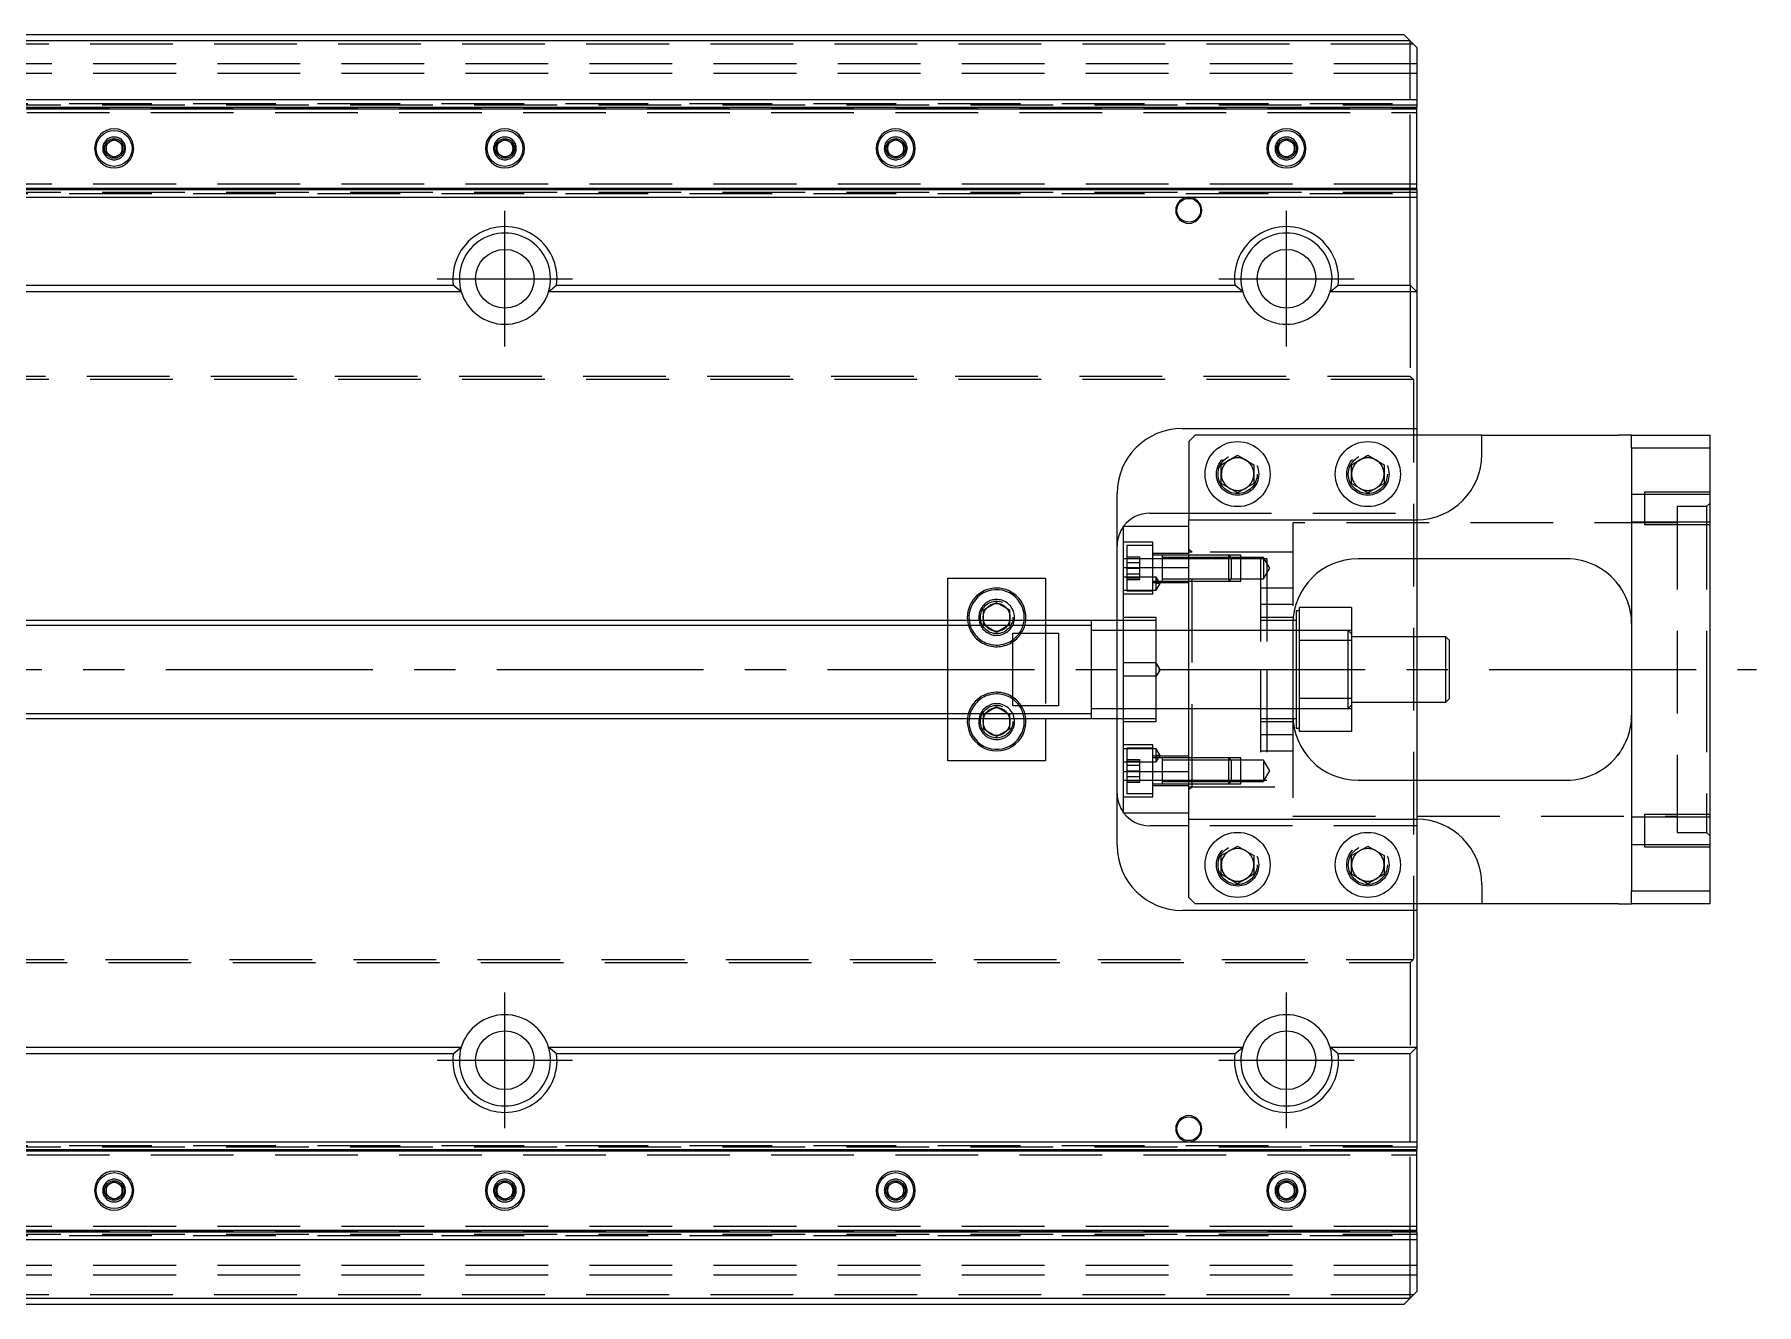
# Model space of a CAD drawing. Extents: x -31 to 893, y -336 to 113.
# Drawn here: x 427.8 to 692.2, y -97.5 to 97.5 of the extents above; entities that cross this region are included whole.
import ezdxf

# ---------------------------------------------------------------- set-up
doc = ezdxf.new("R2010")
doc.units = 0
doc.linetypes.add('CENTER', pattern=[50.8, 31.75, -6.35, 6.35, -6.35])
doc.linetypes.add('DASHED', pattern=[19.05, 12.7, -6.35])
doc.layers.get('0').update_dxf_attribs({"linetype": 'CONTINUOUS'})
doc.layers.add('CENTER', color=1, linetype='CENTER')

msp = doc.modelspace()

# ---------------------------------------------------------------- linework, layer by layer
at = {"color": 3, "linetype": 'DASHED'}
for p, q in [((639.5, 96), (380.5, 96)), ((640, 93), (0, 93)), ((640, 91.5), (0, 91.5)), ((639, 72.5), (639, 87.5)), ((0, 86.7), (640, 86.7)), ((388.5, 86.26), (640, 86.26)), ((388.5, 85.5), (640, 85.5)), ((395, 86.91), (640, 86.91)), ((438.5, 80), (438.52, 80.22)), ((498.5, 80), (498.52, 80.22)), ((558.5, 80), (558.52, 80.22)), ((618.5, 80), (618.52, 80.22)), ((640, 74.5), (388.5, 74.5)), ((0, 73.3), (640, 73.3)), ((388.5, 73.74), (640, 73.74)), ((395, 73.09), (640, 73.09)), ((639, 59), (639, 45)), ((639, 45), (1, 45)), ((639.5, 44.5), (639, 45)), ((639.5, 44.5), (0.5, 44.5)), ((639.5, 44.5), (639.5, -44.5)), ((640, 36), (640, 24)), ((609.5, 30), (609.52, 30.35)), ((629.5, 30), (629.52, 30.35)), ((675, 26.85), (673, 26.85)), ((685, 27.25), (675, 27.25)), ((675, 27.25), (675, 22.25)), ((685, 26.85), (675, 26.85)), ((605, 24), (640, 24)), ((640, 24), (640, 23)), ((684.5, 25), (680, 25)), ((680, 25), (680, -25)), ((685, 25.5), (684.5, 25)), ((684.5, 25), (684.5, 0)), ((605, 15.65), (605, 22)), ((621, 22.5), (621, 7)), ((680, 22.5), (621, 22.5)), ((640, 23), (640, 17)), ((673, 22.65), (675, 22.65)), ((675, 22.65), (685, 22.65)), ((675, 22.25), (685, 22.25)), ((599.5, 19.56), (595, 19.56)), ((599.5, 19.06), (595.5, 19.06)), ((595.5, 19.06), (595.5, 15.56)), ((599.5, 11.56), (599.5, 19.56)), ((595.5, 17), (595, 17)), ((595.5, 17.29), (597.5, 17.29)), ((595.5, 17.06), (597.5, 17.06)), ((599.5, 17), (595.5, 17)), ((595.5, 16.42), (597.5, 16.42)), ((597.5, 16.42), (597.5, 17.29)), ((597.5, 14.69), (597.5, 16.42)), ((605, 17.81), (599.5, 17.81)), ((600.9, 17.56), (599.5, 17.56)), ((600.9, 17), (599.5, 17)), ((600.9, 17.56), (600.89, 17.56)), ((600.9, 17.56), (600.9, 13.56)), ((605, 17.56), (600.9, 17.56)), ((600.9, 17.56), (600.9, 17.56)), ((600.9, 17.56), (600.9, 13.56)), ((605, 17.21), (600.9, 17.21)), ((605, 17), (600.9, 17)), ((605.5, 18), (605, 18.5)), ((605.5, 18), (605, 18)), ((611.15, 17.56), (605, 17.56)), ((611.15, 17.56), (605, 17.56)), ((611.5, 17.21), (605, 17.21)), ((616, 17), (605, 17)), ((621, 18), (605.5, 18)), ((605.5, -18), (605.5, 18)), ((611.5, 17.21), (611.15, 17.56)), ((613, 17.56), (611.15, 17.56)), ((611.15, 15.56), (611.15, 17.56)), ((613, 17.21), (611.5, 17.21)), ((611.5, 17.21), (611.5, 15.56)), ((613, 13.56), (613, 17.56)), ((616.5, 17.21), (613, 17.21)), ((617, 17), (616, 17)), ((616, 17), (616, 0)), ((617.45, 15.56), (616.5, 17.21)), ((616.5, 17.21), (616.5, 15.56)), ((617, 17), (617, 0)), ((600, 14.2), (595, 14.2)), ((595.5, 15.56), (595.5, 12.06)), ((595.5, 15.56), (597.5, 15.56)), ((595.5, 14.69), (597.5, 14.69)), ((595.5, 14.06), (597.5, 14.06)), ((595.5, 13.82), (597.5, 13.82)), ((597.5, 13.82), (597.5, 14.69)), ((599.5, 13.56), (600.9, 13.56)), ((605, 13.31), (599.5, 13.31)), ((600.6, 13.2), (600, 14.2)), ((600, 13.2), (600, 14.2)), ((600.89, 13.56), (600.9, 13.56)), ((600.9, 15.42), (600.9, 14.14)), ((600.9, 14.14), (600.9, 13.56)), ((600.9, 13.91), (605, 13.91)), ((600.9, 13.56), (605, 13.56)), ((600.9, 13.56), (600.9, 13.56)), ((605, 13.91), (611.5, 13.91)), ((605, 13.56), (611.15, 13.56)), ((605, 13.56), (611.15, 13.56)), ((611.15, 13.56), (611.15, 15.56)), ((611.15, 13.56), (611.5, 13.91)), ((611.15, 13.56), (613, 13.56)), ((611.5, 15.56), (611.5, 13.91)), ((611.5, 13.91), (613, 13.91)), ((613, 13.91), (616.5, 13.91)), ((616.5, 13.91), (617.45, 15.56)), ((616.5, 15.56), (616.5, 13.91)), ((595, 12.2), (600, 12.2)), ((599.5, 11.56), (595, 11.56)), ((595.5, 12.06), (599.5, 12.06)), ((600, 12.2), (600.6, 13.2)), ((600.6, 13.2), (600, 13.2)), ((600, 12.2), (600, 13.2)), ((617, 12.5), (616, 12.5)), ((621, 12.5), (617, 12.5)), ((671, 13), (671.24, 12.67)), ((573, 8), (573.01, 8.25)), ((600, 8), (595, 8)), ((600, 1), (600, 8)), ((621, 10), (616, 10)), ((621, 8), (616, 8)), ((568, 2.5), (568, 7.5)), ((573.5, 6.85), (573.5, 7.5)), ((575.5, 5.69), (573.5, 6.85)), ((577.5, 6.85), (575.5, 5.69)), ((577.5, 7.5), (577.5, 6.85)), ((583, 7.5), (583, -7.5)), ((595, 6), (590, 6)), ((594, 6), (594, 7.5)), ((594, -6), (594, 6)), ((600, 7.5), (595, 7.5)), ((600, 6), (595, 6)), ((605, 6), (600, 6)), ((616, 6), (605, 6)), ((621, 7.5), (616, 7.5)), ((621, 6), (616, 6)), ((621.01, 7.5), (621, 7.5)), ((621.5, 6), (621, 6)), ((622, 6), (621.5, 6)), ((629.5, 6), (622, 6)), ((630, 5.5), (629.5, 6)), ((629.5, -6), (629.5, 6)), ((630, 6), (629.5, 6)), ((640, 5), (640, -5)), ((568, -2.5), (568, 2.5)), ((600, 1), (595, 1)), ((600.6, 0), (600, 1)), ((600, -1), (600, 1)), ((600.6, 0), (600, -1)), ((616, 0), (616, -17)), ((617, 0), (617, -17)), ((684.5, 0), (684.5, -25)), ((568, -7.5), (568, -2.5)), ((600, -1), (595, -1)), ((600, -8), (600, -1)), ((573, -8), (573.01, -7.75)), ((573.5, -6.85), (575.5, -5.69)), ((573.5, -7.5), (573.5, -6.85)), ((575.5, -5.69), (577.5, -6.85)), ((577.5, -6.85), (577.5, -7.5)), ((590, -6), (595, -6)), ((594, -7.5), (594, -6)), ((595, -6), (600, -6)), ((595, -7.5), (600, -7.5)), ((600, -6), (605, -6)), ((605, -6), (616, -6)), ((616, -6), (621, -6)), ((616, -7.5), (621, -7.5)), ((621, -6), (621.5, -6)), ((621, -7), (621, -22.5)), ((621, -7.5), (621.01, -7.5)), ((621.5, -6), (622, -6)), ((622, -6), (629.5, -6)), ((629.5, -6), (630, -5.5)), ((629.5, -6), (630, -6)), ((595, -8), (600, -8)), ((616, -8), (621, -8)), ((616, -10), (621, -10)), ((599.5, -11.56), (595, -11.56)), ((600, -12.2), (595, -12.2)), ((599.5, -12.06), (595.5, -12.06)), ((595.5, -12.06), (595.5, -19.06)), ((599.5, -15.56), (599.5, -11.56)), ((600.6, -13.2), (600, -12.2)), ((600, -13.2), (600, -12.2)), ((600.6, -13.2), (600, -13.2)), ((600, -14.2), (600.6, -13.2)), ((600, -14.2), (600, -13.2)), ((600.6, -13.2), (600, -13.2)), ((616, -12.5), (617, -12.5)), ((617, -12.5), (621, -12.5)), ((671.13, -12.82), (670.87, -13.17)), ((595, -14.2), (600, -14.2)), ((595.5, -13.82), (597.5, -13.82)), ((595.5, -14.06), (597.5, -14.06)), ((595.5, -14.69), (597.5, -14.69)), ((595.5, -15.56), (597.5, -15.56)), ((597.5, -14.06), (597.5, -13.82)), ((597.5, -15.56), (597.5, -14.06)), ((597.5, -17.06), (597.5, -15.56)), ((605, -13.31), (599.5, -13.31)), ((600.9, -13.56), (599.5, -13.56)), ((599.5, -19.56), (599.5, -15.56)), ((600.9, -13.56), (600.89, -13.56)), ((600.9, -13.56), (600.9, -17.56)), ((605, -13.56), (600.9, -13.56)), ((600.9, -13.56), (600.9, -13.56)), ((605, -13.91), (600.9, -13.91)), ((611.15, -13.56), (605, -13.56)), ((611.15, -13.56), (605, -13.56)), ((611.5, -13.91), (605, -13.91)), ((605, -22), (605, -15.65)), ((611.5, -13.91), (611.15, -13.56)), ((613, -13.56), (611.15, -13.56)), ((611.15, -17.56), (611.15, -13.56)), ((613, -13.91), (611.5, -13.91)), ((611.5, -13.91), (611.5, -17.21)), ((613, -17.56), (613, -13.56)), ((616.5, -13.91), (613, -13.91)), ((617.45, -15.56), (616.5, -13.91)), ((616.5, -13.91), (616.5, -17.21)), ((616.5, -17.21), (617.45, -15.56)), ((595, -17), (595.5, -17)), ((595.5, -16.42), (597.5, -16.42)), ((595.5, -17), (599.5, -17)), ((595.5, -17.06), (597.5, -17.06)), ((595.5, -17.29), (597.5, -17.29)), ((597.5, -17.29), (597.5, -17.06)), ((599.5, -17), (600.9, -17)), ((599.5, -17.56), (600.9, -17.56)), ((599.5, -17.81), (605, -17.81)), ((600.89, -17.56), (600.9, -17.56)), ((600.9, -17), (605, -17)), ((600.9, -17.21), (605, -17.21)), ((600.9, -17.56), (605, -17.56)), ((600.9, -17.56), (600.9, -17.56)), ((605, -17), (616, -17)), ((605, -17.21), (611.5, -17.21)), ((605, -17.56), (611.15, -17.56)), ((605, -17.56), (611.15, -17.56)), ((605, -18.5), (605.5, -18)), ((605, -18), (605.5, -18)), ((605.5, -18), (621, -18)), ((611.15, -17.56), (611.5, -17.21)), ((611.15, -17.56), (613, -17.56)), ((611.5, -17.21), (613, -17.21)), ((613, -17.21), (616.5, -17.21)), ((616, -17), (617, -17)), ((640, -17), (640, -23)), ((595, -19.56), (599.5, -19.56)), ((595.5, -19.06), (599.5, -19.06)), ((621, -22.5), (680, -22.5)), ((640, -23), (640, -24)), ((675, -22.65), (673, -22.65)), ((685, -22.25), (675, -22.25)), ((675, -22.25), (675, -27.25)), ((685, -22.65), (675, -22.65)), ((640, -24), (605, -24)), ((640, -24), (640, -36)), ((680, -25), (684.5, -25)), ((684.5, -25), (685, -25.5)), ((673, -26.85), (675, -26.85)), ((675, -26.85), (685, -26.85)), ((675, -27.25), (685, -27.25)), ((609.5, -30), (609.51, -29.71)), ((629.5, -30), (629.51, -29.71)), ((0.5, -44.5), (639.5, -44.5)), ((639, -45), (639.5, -44.5)), ((1, -45), (639, -45)), ((639, -45), (639, -59)), ((0, -73.3), (640, -73.3)), ((388.5, -73.74), (640, -73.74)), ((395, -73.09), (640, -73.09)), ((639, -87.5), (639, -72.5)), ((388.5, -74.5), (640, -74.5)), ((438.5, -80), (438.52, -79.75)), ((498.5, -80), (498.52, -79.75)), ((558.5, -80), (558.52, -79.75)), ((618.5, -80), (618.52, -79.78)), ((0, -86.7), (640, -86.7)), ((640, -85.5), (388.5, -85.5)), ((388.5, -86.26), (640, -86.26)), ((395, -86.91), (640, -86.91)), ((640, -91.5), (0, -91.5)), ((640, -93), (0, -93)), ((639.5, -96), (380.5, -96))]:
    msp.add_line(p, q, dxfattribs=at)
at = {"color": 7, "linetype": 'CONTINUOUS'}
for p, q in [((395, 97.5), (638, 97.5)), ((639, 96.5), (395, 96.5)), ((639, 96.5), (638, 97.5)), ((640, 95.5), (639, 96.5)), ((639, 87.5), (639, 96.5)), ((640, 95.5), (640, 87.5)), ((395, 87.5), (640, 87.5)), ((640, 87.5), (640, 86.32)), ((395, 86.32), (640, 86.32)), ((395, 86.1), (640, 86.1)), ((640, 86.1), (640, 86.32)), ((640, 73.9), (640, 86.1)), ((438.75, 80.72), (440, 81.44)), ((438.75, 79.28), (438.75, 80.72)), ((440, 81.44), (441.25, 80.72)), ((441.25, 80.72), (441.25, 79.28)), ((498.75, 80.72), (500, 81.44)), ((498.75, 79.28), (498.75, 80.72)), ((500, 81.44), (501.25, 80.72)), ((501.25, 80.72), (501.25, 79.28)), ((558.75, 80.72), (560, 81.44)), ((558.75, 79.28), (558.75, 80.72)), ((560, 81.44), (561.25, 80.72)), ((561.25, 80.72), (561.25, 79.28)), ((618.75, 80.72), (620, 81.44)), ((618.75, 79.28), (618.75, 80.72)), ((620, 81.44), (621.25, 80.72)), ((621.25, 80.72), (621.25, 79.28)), ((440, 78.56), (438.75, 79.28)), ((441.25, 79.28), (440, 78.56)), ((500, 78.56), (498.75, 79.28)), ((501.25, 79.28), (500, 78.56)), ((560, 78.56), (558.75, 79.28)), ((561.25, 79.28), (560, 78.56)), ((620, 78.56), (618.75, 79.28)), ((621.25, 79.28), (620, 78.56)), ((395, 73.9), (640, 73.9)), ((395, 73.68), (640, 73.68)), ((395, 72.5), (640, 72.5)), ((639, 59), (639, 72.5)), ((640, 73.68), (640, 73.9)), ((640, 73.68), (640, 72.5)), ((640, 72.5), (640, 58)), ((395, 59), (492.06, 59)), ((493.29, 58), (492.06, 59)), ((506.71, 58), (507.94, 59)), ((507.94, 59), (612.06, 59)), ((613.29, 58), (612.06, 59)), ((626.71, 58), (627.94, 59)), ((627.94, 59), (639, 59)), ((639, 59), (640, 58)), ((493.29, 58), (395, 58)), ((613.29, 58), (506.71, 58)), ((640, 58), (626.71, 58)), ((640, 58), (640, 37)), ((604, 37), (640, 37)), ((606, 36), (605, 35)), ((605, 35), (605, 23)), ((650, 36), (606, 36)), ((640, 37), (640, 36)), ((650, 36), (671, 36)), ((650, 33), (650, 36)), ((673, 36), (671, 36)), ((673, 34), (673, 36)), ((673, 36), (685, 36)), ((685, 36), (685, 34)), ((610, 31.44), (612.5, 32.89)), ((612.5, 32.89), (615, 31.44)), ((630, 31.44), (632.5, 32.89)), ((632.5, 32.89), (635, 31.44)), ((673, 34), (673, -34)), ((685, 34), (673, 34)), ((685, 34), (685, -34)), ((610, 28.56), (610, 31.44)), ((615, 31.44), (615, 28.56)), ((630, 28.56), (630, 31.44)), ((635, 31.44), (635, 28.56)), ((594, 7.5), (594, 27)), ((612.5, 27.11), (610, 28.56)), ((615, 28.56), (612.5, 27.11)), ((632.5, 27.11), (630, 28.56)), ((635, 28.56), (632.5, 27.11)), ((599, 24), (605, 24)), ((595, 22), (605, 22)), ((595, 15.65), (595, 22)), ((605, 15.65), (605, 23)), ((605, 23), (640, 23)), ((600.9, 17.56), (600.9, 16.97)), ((600.9, 16.97), (600.9, 15.7)), ((663, 17), (631, 17)), ((640, 17), (640, 5)), ((568, 7.5), (568, 14)), ((568, 14), (583, 14)), ((583, 14), (583, 7.5)), ((595, -15.65), (595, 15.65)), ((595, 15.65), (605, 15.65)), ((600.9, 15.7), (600.9, 15.42)), ((605, -15.65), (605, 15.65)), ((605, -15.65), (605, 15.65)), ((671.15, 12.79), (671, 13)), ((671.3, 12.57), (671.15, 12.79)), ((671.45, 12.35), (671.3, 12.57)), ((671.59, 12.13), (671.45, 12.35)), ((671.72, 11.89), (671.59, 12.13)), ((671.85, 11.66), (671.72, 11.89)), ((671.97, 11.42), (671.85, 11.66)), ((672.13, 11.08), (671.97, 11.42)), ((672.28, 10.74), (672.13, 11.08)), ((672.41, 10.39), (672.28, 10.74)), ((573.5, 9.15), (575.5, 10.31)), ((573.5, 7.5), (573.5, 9.15)), ((575.5, 10.31), (577.5, 9.15)), ((577.5, 9.15), (577.5, 7.5)), ((621.75, 9), (621.5, 9)), ((621.5, 9), (621.5, 0)), ((630, 9.5), (622, 9.5)), ((622, 4.47), (622, 9.5)), ((630, 9.5), (630, 4.47)), ((672.52, 10.05), (672.41, 10.39)), ((672.63, 9.7), (672.52, 10.05)), ((672.72, 9.36), (672.63, 9.7)), ((672.8, 9.01), (672.72, 9.36)), ((672.86, 8.67), (672.8, 9.01)), ((672.92, 8.25), (672.86, 8.67)), ((672.96, 7.84), (672.92, 8.25)), ((590, 7.5), (395, 7.5)), ((578, -5.59), (578, 5.59)), ((578, 5.59), (585, 5.59)), ((585, 5.59), (585, -5.59)), ((595, 7.5), (590, 7.5)), ((590, 7.5), (590, -7.5)), ((590, 7.5), (590, -7.5)), ((621, 7), (621, -7)), ((621.5, 7.5), (621.01, 7.5)), ((672.99, 7.43), (672.96, 7.84)), ((673, 7.02), (672.99, 7.43)), ((673, 7), (673, 7.02)), ((630, 4.47), (622, 4.47)), ((622, -4.47), (622, 4.47)), ((644.5, 5), (630, 5)), ((630, 4.47), (630, -4.47)), ((645, 4.5), (644.5, 5)), ((644.5, -5), (644.5, 5)), ((645, 4.5), (645, -4.5)), ((621.5, 0), (621.5, -9)), ((630, -4.47), (622, -4.47)), ((622, -9.5), (622, -4.47)), ((630, -4.47), (630, -9.5)), ((630, -5), (644.5, -5)), ((640, -5), (640, -17)), ((644.5, -5), (645, -4.5)), ((395, -7.5), (590, -7.5)), ((568, -14), (568, -7.5)), ((573.5, -9.15), (573.5, -7.5)), ((577.5, -7.5), (577.5, -9.15)), ((585, -5.59), (578, -5.59)), ((583, -7.5), (583, -14)), ((590, -7.5), (595, -7.5)), ((594, -27), (594, -7.5)), ((621.01, -7.5), (621.5, -7.5)), ((672.96, -7.95), (672.98, -7.64)), ((672.98, -7.64), (672.99, -7.33)), ((672.99, -7.33), (673, -7.02)), ((673, -7.02), (673, -7)), ((575.5, -10.31), (573.5, -9.15)), ((577.5, -9.15), (575.5, -10.31)), ((621.5, -9), (621.75, -9)), ((630, -9.5), (622, -9.5)), ((672.27, -10.75), (672.4, -10.41)), ((672.4, -10.41), (672.52, -10.07)), ((672.52, -10.07), (672.62, -9.72)), ((672.62, -9.72), (672.71, -9.37)), ((672.71, -9.37), (672.79, -9.02)), ((672.79, -9.02), (672.86, -8.67)), ((672.86, -8.67), (672.92, -8.26)), ((672.92, -8.26), (672.96, -7.95)), ((671, -13), (671.09, -12.88)), ((671.09, -12.88), (671.22, -12.69)), ((671.22, -12.69), (671.35, -12.5)), ((671.35, -12.5), (671.44, -12.37)), ((671.44, -12.37), (671.52, -12.23)), ((671.52, -12.23), (671.69, -11.95)), ((671.69, -11.95), (671.83, -11.69)), ((671.83, -11.69), (671.97, -11.42)), ((671.97, -11.42), (672.13, -11.09)), ((672.13, -11.09), (672.27, -10.75)), ((583, -14), (568, -14)), ((595, -22), (595, -15.65)), ((595, -15.65), (605, -15.65)), ((605, -23), (605, -15.65)), ((631, -17), (663, -17)), ((595, -22), (605, -22)), ((605, -35), (605, -23)), ((605, -23), (640, -23)), ((605, -24), (599, -24)), ((610, -28.56), (612.5, -27.11)), ((610, -31.44), (610, -28.56)), ((612.5, -27.11), (615, -28.56)), ((615, -28.56), (615, -31.44)), ((630, -28.56), (632.5, -27.11)), ((630, -31.44), (630, -28.56)), ((632.5, -27.11), (635, -28.56)), ((635, -28.56), (635, -31.44)), ((612.5, -32.89), (610, -31.44)), ((615, -31.44), (612.5, -32.89)), ((632.5, -32.89), (630, -31.44)), ((635, -31.44), (632.5, -32.89)), ((650, -33), (650, -36)), ((673, -36), (673, -34)), ((673, -34), (685, -34)), ((685, -34), (685, -36)), ((640, -37), (604, -37)), ((605, -35), (606, -36)), ((650, -36), (606, -36)), ((640, -36), (640, -37)), ((640, -37), (640, -58)), ((671, -36), (650, -36)), ((671, -36), (673, -36)), ((685, -36), (673, -36)), ((395, -58), (493.29, -58)), ((492.06, -59), (493.29, -58)), ((506.71, -58), (613.29, -58)), ((507.94, -59), (506.71, -58)), ((612.06, -59), (613.29, -58)), ((626.71, -58), (640, -58)), ((627.94, -59), (626.71, -58)), ((640, -58), (639, -59)), ((640, -58), (640, -72.5)), ((492.06, -59), (395, -59)), ((612.06, -59), (507.94, -59)), ((639, -59), (627.94, -59)), ((639, -72.5), (639, -59)), ((395, -72.5), (640, -72.5)), ((395, -73.68), (640, -73.68)), ((395, -73.9), (640, -73.9)), ((640, -72.5), (640, -73.68)), ((640, -73.9), (640, -73.68)), ((640, -86.1), (640, -73.9)), ((438.75, -79.28), (440, -78.56)), ((438.75, -80.72), (438.75, -79.28)), ((440, -78.56), (441.25, -79.28)), ((441.25, -79.28), (441.25, -80.72)), ((498.75, -79.28), (500, -78.56)), ((498.75, -80.72), (498.75, -79.28)), ((500, -78.56), (501.25, -79.28)), ((501.25, -79.28), (501.25, -80.72)), ((558.75, -79.28), (560, -78.56)), ((558.75, -80.72), (558.75, -79.28)), ((560, -78.56), (561.25, -79.28)), ((561.25, -79.28), (561.25, -80.72)), ((618.75, -79.28), (620, -78.56)), ((618.75, -80.72), (618.75, -79.28)), ((620, -78.56), (621.25, -79.28)), ((621.25, -79.28), (621.25, -80.72)), ((440, -81.44), (438.75, -80.72)), ((441.25, -80.72), (440, -81.44)), ((500, -81.44), (498.75, -80.72)), ((501.25, -80.72), (500, -81.44)), ((560, -81.44), (558.75, -80.72)), ((561.25, -80.72), (560, -81.44)), ((620, -81.44), (618.75, -80.72)), ((621.25, -80.72), (620, -81.44)), ((395, -86.1), (640, -86.1)), ((395, -86.32), (640, -86.32)), ((640, -86.32), (640, -86.1)), ((640, -86.32), (640, -87.5)), ((395, -87.5), (640, -87.5)), ((639, -96.5), (639, -87.5)), ((640, -87.5), (640, -95.5)), ((395, -96.5), (639, -96.5)), ((638, -97.5), (395, -97.5)), ((638, -97.5), (639, -96.5)), ((639, -96.5), (640, -95.5))]:
    msp.add_line(p, q, dxfattribs=at)
at = {"color": 3, "linetype": 'CONTINUOUS'}
for p, q in [((590, 6.75), (395, 6.75)), ((395, -6.75), (590, -6.75))]:
    msp.add_line(p, q, dxfattribs=at)
at = {"color": 7, "linetype": 'CONTINUOUS'}
for centre, radius in [((440, 80), 2.75), ((500, 80), 2.75), ((560, 80), 2.75), ((620, 80), 2.75), ((500, 60), 4.5), ((620, 60), 4.5), ((612.5, 30), 5), ((632.5, 30), 5), ((612.5, -30), 5), ((632.5, -30), 5), ((500, -60), 4.5), ((620, -60), 4.5), ((440, -80), 2.75), ((500, -80), 2.75), ((560, -80), 2.75), ((620, -80), 2.75)]:
    msp.add_circle(centre, radius, dxfattribs=at)
at = {"color": 3, "linetype": 'DASHED'}
for centre, radius in [((440, 80), 1.5), ((500, 80), 1.5), ((560, 80), 1.5), ((620, 80), 1.5), ((612.5, 30), 3.25), ((612.5, 30), 3), ((632.5, 30), 3.25), ((632.5, 30), 3), ((575.5, 8), 2.5), ((575.5, -8), 2.5), ((612.5, -30), 3.25), ((612.5, -30), 3), ((632.5, -30), 3.25), ((632.5, -30), 3), ((440, -80), 1.5), ((500, -80), 1.5), ((560, -80), 1.5), ((620, -80), 1.5)]:
    msp.add_circle(centre, radius, dxfattribs=at)
at = {"color": 3, "linetype": 'CONTINUOUS'}
for centre in [(605, 70.5), (605, -70.5)]:
    msp.add_circle(centre, 1.83, dxfattribs=at)
at = {"color": 7, "linetype": 'CONTINUOUS'}
for centre, radius, start, end in [((440, 80), 3, 0, 180), ((500, 80), 3, 0, 180), ((560, 80), 3, 0, 180), ((620, 80), 3, 0, 180), ((440, 80), 3, 180, 0), ((500, 80), 3, 180, 0), ((560, 80), 3, 180, 0), ((620, 80), 3, 180, 0), ((605, 70.5), 2, 180, 90), ((605, 70.5), 2, 90, 180), ((500, 60), 8, 352.8192, 187.1808), ((500, 60), 7, 343.3985, 196.6015), ((620, 60), 8, 352.8192, 187.1808), ((620, 60), 7, 343.3985, 196.6015), ((500, 60), 7, 196.6015, 343.3985), ((620, 60), 7, 196.6015, 343.3985), ((604, 27), 10, 90, 180), ((640, 33), 10, 270, 0), ((599, 19), 5, 90, 143.1301), ((599, 19), 5, 143.1301, 180), ((631, 7), 10, 90, 180), ((663, 7), 10, 36.8699, 90), ((575.5, 8), 4.5, 90, 186.3794), ((575.5, 8), 4.25, 0, 186.7563), ((575.5, 8), 4.5, 353.6206, 90), ((575.5, 8), 4.25, 353.2437, 0), ((621.75, 9.25), 0.25, 270, 0), ((575.5, -8), 4.5, 173.6206, 6.3794), ((575.5, -8), 4.25, 173.2437, 0), ((575.5, -8), 4.25, 0, 6.7563), ((631, -7), 10, 180, 270), ((621.75, -9.25), 0.25, 0, 90), ((663, -7), 10, 270, 323.1301), ((599, -19), 5, 180, 216.8699), ((599, -19), 5, 216.8699, 270), ((640, -33), 10, 0, 90), ((604, -27), 10, 180, 270), ((500, -60), 7, 16.6015, 163.3985), ((620, -60), 7, 16.6015, 163.3985), ((500, -60), 7, 163.3985, 16.6015), ((620, -60), 7, 163.3985, 16.6015), ((500, -60), 8, 172.8192, 7.1808), ((620, -60), 8, 172.8192, 7.1808), ((605, -70.5), 2, 270, 180), ((605, -70.5), 2, 180, 270), ((440, -80), 3, 0, 180), ((500, -80), 3, 0, 180), ((560, -80), 3, 0, 180), ((620, -80), 3, 0, 180), ((440, -80), 3, 180, 0), ((500, -80), 3, 180, 0), ((560, -80), 3, 180, 0), ((620, -80), 3, 180, 0)]:
    msp.add_arc(centre, radius, start, end, dxfattribs=at)
at = {"color": 3, "linetype": 'DASHED'}
for centre, radius, start, end in [((440, 80), 1.75, 0, 180), ((440, 80), 1.75, 180, 0), ((440, 80), 1.25, 120, 180), ((440, 80), 1.25, 180, 240), ((440, 80), 1.25, 60, 120), ((440, 80), 1.25, 0, 60), ((440, 80), 1.25, 300, 0), ((500, 80), 1.75, 0, 180), ((500, 80), 1.75, 180, 0), ((500, 80), 1.25, 120, 180), ((500, 80), 1.25, 180, 240), ((500, 80), 1.25, 60, 120), ((500, 80), 1.25, 0, 60), ((500, 80), 1.25, 300, 0), ((560, 80), 1.75, 0, 180), ((560, 80), 1.75, 180, 0), ((560, 80), 1.25, 120, 180), ((560, 80), 1.25, 180, 240), ((560, 80), 1.25, 60, 120), ((560, 80), 1.25, 0, 60), ((560, 80), 1.25, 300, 0), ((620, 80), 1.75, 0, 180), ((620, 80), 1.75, 180, 0), ((620, 80), 1.25, 120, 180), ((620, 80), 1.25, 180, 240), ((620, 80), 1.25, 60, 120), ((620, 80), 1.25, 0, 60), ((620, 80), 1.25, 300, 0), ((440, 80), 1.25, 240, 300), ((500, 80), 1.25, 240, 300), ((560, 80), 1.25, 240, 300), ((620, 80), 1.25, 240, 300), ((612.5, 30), 2.5, 120, 180), ((612.5, 30), 2.5, 60, 120), ((612.5, 30), 2.5, 0, 60), ((632.5, 30), 2.5, 120, 180), ((632.5, 30), 2.5, 60, 120), ((632.5, 30), 2.5, 0, 60), ((612.5, 30), 2.5, 180, 240), ((612.5, 30), 2.5, 300, 0), ((632.5, 30), 2.5, 180, 240), ((632.5, 30), 2.5, 300, 0), ((612.5, 30), 2.5, 240, 300), ((632.5, 30), 2.5, 240, 300), ((575.5, 8), 2.75, 349.5243, 190.4757), ((575.5, 8), 2.1, 162.2472, 180), ((575.5, 8), 2.1, 180, 193.7741), ((575.5, 8), 2.1, 137.7528, 162.2472), ((575.5, 8), 2.1, 102.2472, 137.7528), ((575.5, 8), 2.1, 77.7528, 102.2472), ((575.5, 8), 2.1, 42.2472, 77.7528), ((575.5, 8), 2.1, 17.7528, 42.2472), ((575.5, 8), 2.1, 346.2259, 17.7528), ((575.5, 8), 4.5, 186.3794, 303.749), ((575.5, 8), 4.25, 186.7563, 306.0319), ((575.5, 8), 2.75, 190.4757, 270), ((575.5, 8), 2.1, 193.7741, 197.7528), ((575.5, 8), 2.1, 197.7528, 222.2472), ((575.5, 8), 2.1, 222.2472, 257.7528), ((575.5, 8), 2.1, 257.7528, 282.2472), ((575.5, 8), 2.75, 270, 349.5243), ((575.5, 8), 2.1, 282.2472, 317.7528), ((575.5, 8), 2.1, 317.7528, 342.2472), ((575.5, 8), 2.1, 342.2472, 346.2259), ((575.5, 8), 4.5, 303.749, 353.6206), ((575.5, 8), 4.25, 306.0319, 353.2437), ((575.5, -8), 4.5, 90, 173.6206), ((575.5, -8), 4.25, 53.9681, 173.2437), ((575.5, -8), 2.75, 10.4757, 169.5243), ((575.5, -8), 4.5, 56.251, 90), ((575.5, -8), 4.5, 6.3794, 56.251), ((575.5, -8), 4.25, 6.7563, 53.9681), ((575.5, -8), 2.75, 169.5243, 270), ((575.5, -8), 2.1, 166.2259, 180), ((575.5, -8), 2.1, 162.2472, 166.2259), ((575.5, -8), 2.1, 137.7528, 162.2472), ((575.5, -8), 2.1, 102.2472, 137.7528), ((575.5, -8), 2.1, 77.7528, 102.2472), ((575.5, -8), 2.75, 270, 10.4757), ((575.5, -8), 2.1, 42.2472, 77.7528), ((575.5, -8), 2.1, 17.7528, 42.2472), ((575.5, -8), 2.1, 13.7741, 17.7528), ((575.5, -8), 2.1, 342.2472, 13.7741), ((575.5, -8), 2.1, 180, 197.7528), ((575.5, -8), 2.1, 197.7528, 222.2472), ((575.5, -8), 2.1, 222.2472, 257.7528), ((575.5, -8), 2.1, 257.7528, 282.2472), ((575.5, -8), 2.1, 282.2472, 317.7528), ((575.5, -8), 2.1, 317.7528, 342.2472), ((612.5, -30), 2.5, 120, 180), ((612.5, -30), 2.5, 60, 120), ((612.5, -30), 2.5, 0, 60), ((632.5, -30), 2.5, 120, 180), ((632.5, -30), 2.5, 60, 120), ((632.5, -30), 2.5, 0, 60), ((612.5, -30), 2.5, 180, 240), ((612.5, -30), 2.5, 300, 0), ((632.5, -30), 2.5, 180, 240), ((632.5, -30), 2.5, 300, 0), ((612.5, -30), 2.5, 240, 300), ((632.5, -30), 2.5, 240, 300), ((440, -80), 1.75, 0, 180), ((440, -80), 1.25, 120, 180), ((440, -80), 1.25, 60, 120), ((440, -80), 1.25, 0, 60), ((500, -80), 1.75, 0, 180), ((500, -80), 1.25, 120, 180), ((500, -80), 1.25, 60, 120), ((500, -80), 1.25, 0, 60), ((560, -80), 1.75, 0, 180), ((560, -80), 1.25, 120, 180), ((560, -80), 1.25, 60, 120), ((560, -80), 1.25, 0, 60), ((620, -80), 1.75, 0, 180), ((620, -80), 1.25, 120, 180), ((620, -80), 1.25, 60, 120), ((620, -80), 1.25, 0, 60), ((440, -80), 1.75, 180, 0), ((440, -80), 1.25, 180, 240), ((440, -80), 1.25, 240, 300), ((440, -80), 1.25, 300, 0), ((500, -80), 1.75, 180, 0), ((500, -80), 1.25, 180, 240), ((500, -80), 1.25, 240, 300), ((500, -80), 1.25, 300, 0), ((560, -80), 1.75, 180, 0), ((560, -80), 1.25, 180, 240), ((560, -80), 1.25, 240, 300), ((560, -80), 1.25, 300, 0), ((620, -80), 1.75, 180, 0), ((620, -80), 1.25, 180, 240), ((620, -80), 1.25, 240, 300), ((620, -80), 1.25, 300, 0)]:
    msp.add_arc(centre, radius, start, end, dxfattribs=at)
at = {"layer": 'CENTER', "color": 1, "linetype": 'CENTER'}
for p, q in [((500, 49.6), (500, 70.4)), ((620, 49.6), (620, 70.4)), ((489.6, 60), (510.4, 60)), ((609.6, 60), (630.4, 60)), ((-9.25, 0), (692.18, 0)), ((500, -70.4), (500, -49.6)), ((620, -70.4), (620, -49.6)), ((489.6, -60), (510.4, -60)), ((609.6, -60), (630.4, -60))]:
    msp.add_line(p, q, dxfattribs=at)

doc.saveas('drawing.dxf')
